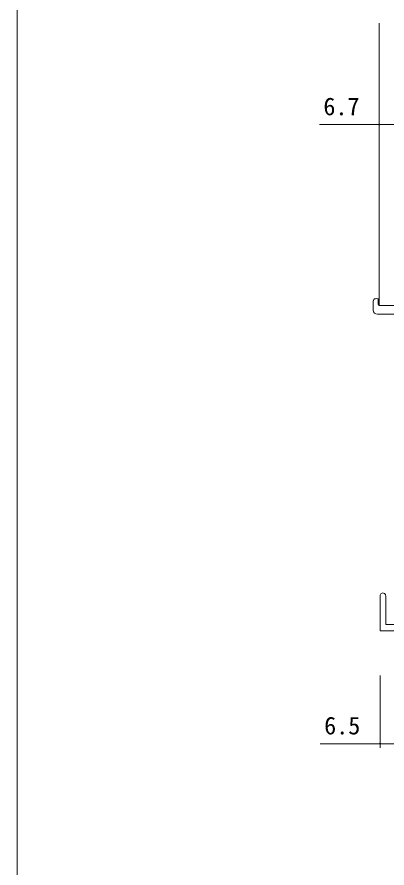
# Model space of a CAD drawing. Units: millimetres, scale not verified. Extents: x -567 to 567, y -403 to 403.
# Drawn here: x -562.7 to -470.8, y -235.4 to -23.8 of the extents above; entities that cross this region are included whole.
import ezdxf
from ezdxf.enums import TextEntityAlignment as Align

# ---------------------------------------------------------------- set-up
doc = ezdxf.new("R2010")
doc.units = ezdxf.units.MM
doc.header["$LTSCALE"] = 2
for name, color, linetype, lineweight in [('0-1_USER1', 6, 'Continuous', 9), ('0-2_YKK_ZWAK', 2, 'Continuous', 9), ('0-3_YKK_11', 4, 'Continuous', 9), ('0-4_YKK_12', 7, 'Continuous', 9), ('0-5_YKK_13', 7, 'Continuous', 9)]:
    doc.layers.add(name, color=color, linetype=linetype, lineweight=lineweight)
doc.styles.add('ＭＳ ゴシック', font='')
doc.styles.get('ＭＳ ゴシック').set_extended_font_data('MS Gothic')

msp = doc.modelspace()

# ---------------------------------------------------------------- linework, layer by layer
at = {"layer": '0-1_USER1'}
msp.add_line((-472.529, -187.528), (-472.529, -205.528), dxfattribs=at)
for points in [[(-466.029, -50.528), (-472.729, -50.528), (-487.629, -50.528)], [(-466.029, -204.528), (-472.529, -204.528), (-487.429, -204.528)]]:
    msp.add_lwpolyline(points, dxfattribs=at)
for centre, start, end in [((-472.729, -50.528), 0, 180), ((-472.729, -50.528), 180, 0), ((-472.529, -204.528), 0, 180), ((-472.529, -204.528), 180, 0)]:
    msp.add_arc(centre, 0.106, start, end, dxfattribs=at)
at = {"layer": '0-2_YKK_ZWAK'}
for p in [(-472.729, -25.278), (-470.229, -95.528)]:
    msp.add_line(p, (-472.729, -95.528), dxfattribs=at)
at = {"layer": '0-3_YKK_11'}
for p, q in [((-474.217, -96.716), (-474.217, -94.341)), ((-473.03, -95.228), (-473.03, -94.336)), ((-472.73, -95.528), (-457.23, -95.528)), ((-473.217, -97.716), (-457.23, -97.716))]:
    msp.add_line(p, q, dxfattribs=at)
msp.add_lwpolyline([(-473.217, -93.836), (-473.03, -93.836), (-473.03, -94.336)], dxfattribs=at)
for centre, radius, start, end in [((-473.753, -94.324), 0.462, 136.9505, 182.04653), ((-473.447, -94.966), 1.153, 78.49471, 123.87699), ((-472.73, -95.228), 0.3, 180, 270), ((-473.217, -96.716), 1, 180, 269.99494)]:
    msp.add_arc(centre, radius, start, end, dxfattribs=at)
at = {"layer": '0-4_YKK_12'}
for points in [[(-431.029, -230.713), (-431.029, -226.986), (-430.909, -226.803), (-430.909, -226.253), (-431.029, -226.07), (-431.029, -221.528), (-466.029, -221.528), (-466.029, -219.528), (-464.229, -219.528), (-464.229, -176.428), (-472.529, -176.428), (-472.529, -167.728)], [(-471.129, -167.728), (-471.129, -174.828), (-466.229, -174.828), (-466.229, -170.428)]]:
    msp.add_lwpolyline(points, dxfattribs=at)
msp.add_arc((-471.829, -167.728), 0.7, 359.99999, 180.00001, dxfattribs=at)
at = {"layer": '0-5_YKK_13'}
msp.add_line((-562.726, -351), (-562.726, 399), dxfattribs=at)

# ---------------------------------------------------------------- texts
at = {"layer": '0-1_USER1', "style": 'ＭＳ ゴシック'}
for s, p in [('6.7', (-486.629, -49.528)), ('6.5', (-486.429, -203.528))]:
    msp.add_text(s, height=4.399, dxfattribs=at).set_placement(p, align=Align.BOTTOM_LEFT)

doc.saveas('drawing.dxf')
